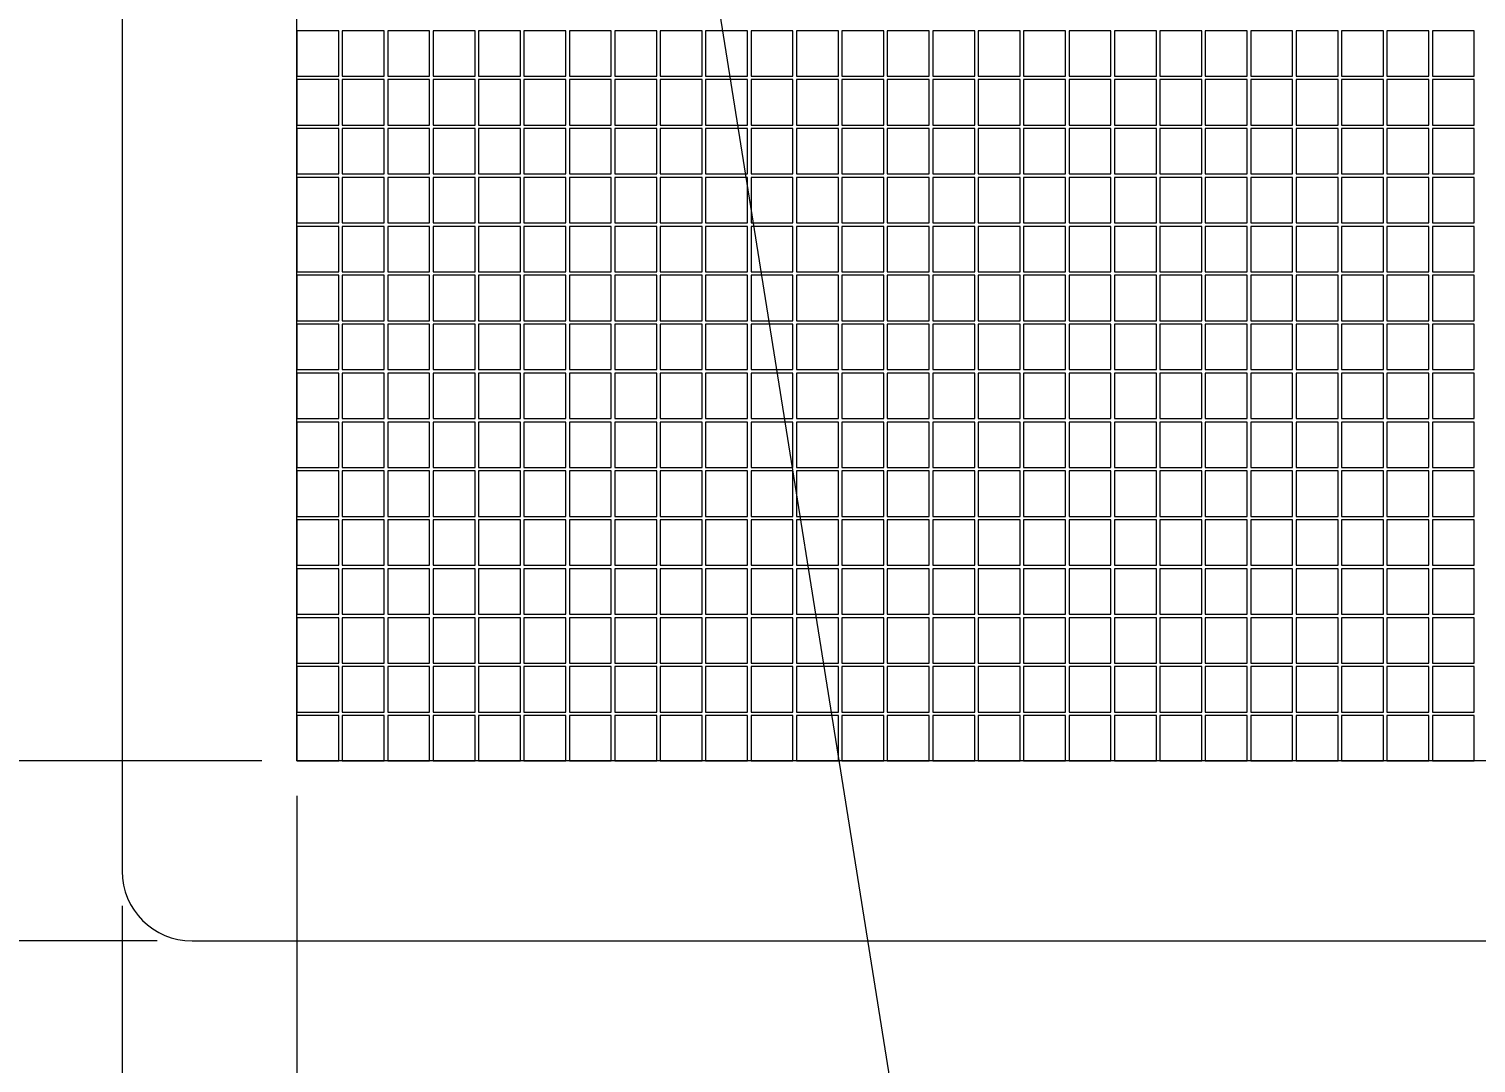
# Model space of a CAD drawing. Extents: x 365 to 1637, y -92 to 444.
# Drawn here: x 1088.98 to 1109.69, y 15.1 to 29.9 of the extents above; entities that cross this region are included whole.
import ezdxf

# ---------------------------------------------------------------- set-up
doc = ezdxf.new("R2010")
doc.units = 0
doc.layers.get('DEFPOINTS').update_dxf_attribs({"color": 252, "linetype": 'CONTINUOUS'})
for name, color, linetype, lineweight in [('-Dim_mm', 5, 'CONTINUOUS', 13), ('-Text', 7, 'CONTINUOUS', 9), ('AA Detail', 6, 'CONTINUOUS', 20), ('ACTIVE_AREA', 6, 'CONTINUOUS', 0), ('VIEW_AREA', 44, 'CONTINUOUS', 20)]:
    doc.layers.add(name, color=color, linetype=linetype, lineweight=lineweight)
doc.styles.add('STYLE1', font='arial.ttf')
doc.dimstyles.new('LO_mm', dxfattribs={"dimtxt": 2.6666, "dimasz": 3, "dimexe": 0.5, "dimexo": 0.5, "dimgap": 0.5, "dimtad": 1, "dimzin": 4, "dimdsep": 46, "dimtxsty": 'STYLE1', "dimcen": -2.5, "dimclrd": 256, "dimclre": 256, "dimclrt": 256, "dimadec": 0, "dimazin": 0, "dimtp": 0.5, "dimtm": 0.5, "dimtfac": 1, "dimtmove": 0, "dimatfit": 1, "dimfxl": 0, "dimtolj": 1, "dimtzin": 0, "dimlwd": -1, "dimlwe": -1, "dimarcsym": 0})

# ---------------------------------------------------------------- blocks, each defined once
blk = doc.blocks.new('va')
at = {"layer": 'VIEW_AREA'}
for p, q in [((452.829, 175.903), (452.829, 150.403)), ((453.829, 149.403), (534.779, 149.403))]:
    blk.add_line(p, q, dxfattribs=at)
blk.add_arc((453.829, 150.403), 1, 180, 270, dxfattribs=at)
blk = doc.blocks.new('*D211')
at = {"layer": '-Dim_mm', "transparency": 16777216}
for p, q in [((1090.312, 17.347), (1090.312, -8.403)), ((1075.287, 11.597), (1075.287, -8.403)), ((1072.287, -7.903), (1060.594, -7.903)), ((1090.312, -7.903), (1075.287, -7.903)), ((1093.312, -7.903), (1096.312, -7.903))]:
    blk.add_line(p, q, dxfattribs=at)
for points in [[(1072.287, -7.403), (1072.287, -8.403), (1075.287, -7.903)], [(1093.312, -7.403), (1093.312, -8.403), (1090.312, -7.903)]]:
    blk.add_solid(points, dxfattribs=at)
at = {"layer": 'DEFPOINTS', "color": 0, "transparency": 16777216}
for p in [(1090.312, 17.847), (1075.287, 12.097), (1075.287, -7.903)]:
    blk.add_point(p, dxfattribs=at)
at = {"layer": '-Dim_mm', "transparency": 16777216, "insert": (1064.427, -6.041), "char_height": 2.6666, "attachment_point": 5, "style": 'STYLE1'}
blk.add_mtext('\\A1;15.0', dxfattribs=at)
blk = doc.blocks.new('*D212')
at = {"layer": '-Dim_mm', "transparency": 16777216}
for p, q in [((1092.812, 18.922), (1092.812, -15.069)), ((1075.287, 11.597), (1075.287, -15.069)), ((1072.287, -14.569), (1060.579, -14.569)), ((1092.812, -14.569), (1075.287, -14.569)), ((1095.812, -14.569), (1098.812, -14.569))]:
    blk.add_line(p, q, dxfattribs=at)
for points in [[(1072.287, -14.069), (1072.287, -15.069), (1075.287, -14.569)], [(1095.812, -14.069), (1095.812, -15.069), (1092.812, -14.569)]]:
    blk.add_solid(points, dxfattribs=at)
at = {"layer": 'DEFPOINTS', "color": 0, "transparency": 16777216}
for p in [(1092.812, 19.422), (1075.287, 12.097), (1075.287, -14.569)]:
    blk.add_point(p, dxfattribs=at)
at = {"layer": '-Dim_mm', "transparency": 16777216, "insert": (1064.427, -12.708), "char_height": 2.6666, "attachment_point": 5, "style": 'STYLE1'}
blk.add_mtext('\\A1;17.5', dxfattribs=at)
blk = doc.blocks.new('*D218')
at = {"layer": '-Dim_mm', "transparency": 16777216}
for p, q in [((1092.312, 41.772), (1068.121, 41.772)), ((1068.621, 38.772), (1068.621, 22.422)), ((1092.312, 19.422), (1068.121, 19.422))]:
    blk.add_line(p, q, dxfattribs=at)
for points in [[(1068.121, 38.772), (1069.121, 38.772), (1068.621, 41.772)], [(1068.121, 22.422), (1069.121, 22.422), (1068.621, 19.422)]]:
    blk.add_solid(points, dxfattribs=at)
at = {"layer": 'DEFPOINTS', "color": 0, "transparency": 16777216}
for p in [(1092.812, 41.772), (1068.621, 19.422), (1092.812, 19.422)]:
    blk.add_point(p, dxfattribs=at)
at = {"layer": '-Dim_mm', "transparency": 16777216, "insert": (1066.758, 30.597), "char_height": 2.6666, "attachment_point": 5, "rotation": 90, "style": 'STYLE1'}
blk.add_mtext('\\A1;22.35 AA', dxfattribs=at)
blk = doc.blocks.new('*D219')
at = {"layer": '-Dim_mm', "transparency": 16777216}
for p, q in [((1090.812, 44.347), (1061.454, 44.347)), ((1061.954, 41.347), (1061.954, 19.847)), ((1090.812, 16.847), (1061.454, 16.847))]:
    blk.add_line(p, q, dxfattribs=at)
for points in [[(1061.454, 41.347), (1062.454, 41.347), (1061.954, 44.347)], [(1061.454, 19.847), (1062.454, 19.847), (1061.954, 16.847)]]:
    blk.add_solid(points, dxfattribs=at)
at = {"layer": 'DEFPOINTS', "color": 0, "transparency": 16777216}
for p in [(1091.312, 44.347), (1061.954, 16.847), (1091.312, 16.847)]:
    blk.add_point(p, dxfattribs=at)
at = {"layer": '-Dim_mm', "transparency": 16777216, "insert": (1060.093, 30.597), "char_height": 2.6666, "attachment_point": 5, "rotation": 90, "style": 'STYLE1'}
blk.add_mtext('\\A1;27.5 VA', dxfattribs=at)

msp = doc.modelspace()

# ---------------------------------------------------------------- linework, layer by layer
at = {"layer": 'AA Detail'}
msp.add_lwpolyline([(1092.812, 41.772), (1170.762, 41.772), (1170.762, 19.422), (1092.812, 19.422)], close=True, dxfattribs=at)
at = {"layer": 'ACTIVE_AREA'}
for points in [[(1093.412, 29.872), (1092.812, 29.872), (1092.812, 29.222), (1093.412, 29.222)], [(1094.062, 29.872), (1093.462, 29.872), (1093.462, 29.222), (1094.062, 29.222)], [(1094.712, 29.872), (1094.112, 29.872), (1094.112, 29.222), (1094.712, 29.222)], [(1095.362, 29.872), (1094.762, 29.872), (1094.762, 29.222), (1095.362, 29.222)], [(1096.012, 29.872), (1095.412, 29.872), (1095.412, 29.222), (1096.012, 29.222)], [(1096.662, 29.872), (1096.062, 29.872), (1096.062, 29.222), (1096.662, 29.222)], [(1097.312, 29.872), (1096.712, 29.872), (1096.712, 29.222), (1097.312, 29.222)], [(1097.962, 29.872), (1097.362, 29.872), (1097.362, 29.222), (1097.962, 29.222)], [(1098.612, 29.872), (1098.012, 29.872), (1098.012, 29.222), (1098.612, 29.222)], [(1099.262, 29.872), (1098.662, 29.872), (1098.662, 29.222), (1099.262, 29.222)], [(1099.912, 29.872), (1099.312, 29.872), (1099.312, 29.222), (1099.912, 29.222)], [(1100.562, 29.872), (1099.962, 29.872), (1099.962, 29.222), (1100.562, 29.222)], [(1101.212, 29.872), (1100.612, 29.872), (1100.612, 29.222), (1101.212, 29.222)], [(1101.862, 29.872), (1101.262, 29.872), (1101.262, 29.222), (1101.862, 29.222)], [(1102.512, 29.872), (1101.912, 29.872), (1101.912, 29.222), (1102.512, 29.222)], [(1103.162, 29.872), (1102.562, 29.872), (1102.562, 29.222), (1103.162, 29.222)], [(1103.812, 29.872), (1103.212, 29.872), (1103.212, 29.222), (1103.812, 29.222)], [(1104.462, 29.872), (1103.862, 29.872), (1103.862, 29.222), (1104.462, 29.222)], [(1105.112, 29.872), (1104.512, 29.872), (1104.512, 29.222), (1105.112, 29.222)], [(1105.762, 29.872), (1105.162, 29.872), (1105.162, 29.222), (1105.762, 29.222)], [(1106.412, 29.872), (1105.812, 29.872), (1105.812, 29.222), (1106.412, 29.222)], [(1107.062, 29.872), (1106.462, 29.872), (1106.462, 29.222), (1107.062, 29.222)], [(1107.712, 29.872), (1107.112, 29.872), (1107.112, 29.222), (1107.712, 29.222)], [(1108.362, 29.872), (1107.762, 29.872), (1107.762, 29.222), (1108.362, 29.222)], [(1109.012, 29.872), (1108.412, 29.872), (1108.412, 29.222), (1109.012, 29.222)], [(1109.662, 29.872), (1109.062, 29.872), (1109.062, 29.222), (1109.662, 29.222)], [(1093.412, 29.172), (1092.812, 29.172), (1092.812, 28.522), (1093.412, 28.522)], [(1094.062, 29.172), (1093.462, 29.172), (1093.462, 28.522), (1094.062, 28.522)], [(1094.712, 29.172), (1094.112, 29.172), (1094.112, 28.522), (1094.712, 28.522)], [(1095.362, 29.172), (1094.762, 29.172), (1094.762, 28.522), (1095.362, 28.522)], [(1096.012, 29.172), (1095.412, 29.172), (1095.412, 28.522), (1096.012, 28.522)], [(1096.662, 29.172), (1096.062, 29.172), (1096.062, 28.522), (1096.662, 28.522)], [(1097.312, 29.172), (1096.712, 29.172), (1096.712, 28.522), (1097.312, 28.522)], [(1097.962, 29.172), (1097.362, 29.172), (1097.362, 28.522), (1097.962, 28.522)], [(1098.612, 29.172), (1098.012, 29.172), (1098.012, 28.522), (1098.612, 28.522)], [(1099.262, 29.172), (1098.662, 29.172), (1098.662, 28.522), (1099.262, 28.522)], [(1099.912, 29.172), (1099.312, 29.172), (1099.312, 28.522), (1099.912, 28.522)], [(1100.562, 29.172), (1099.962, 29.172), (1099.962, 28.522), (1100.562, 28.522)], [(1101.212, 29.172), (1100.612, 29.172), (1100.612, 28.522), (1101.212, 28.522)], [(1101.862, 29.172), (1101.262, 29.172), (1101.262, 28.522), (1101.862, 28.522)], [(1102.512, 29.172), (1101.912, 29.172), (1101.912, 28.522), (1102.512, 28.522)], [(1103.162, 29.172), (1102.562, 29.172), (1102.562, 28.522), (1103.162, 28.522)], [(1103.812, 29.172), (1103.212, 29.172), (1103.212, 28.522), (1103.812, 28.522)], [(1104.462, 29.172), (1103.862, 29.172), (1103.862, 28.522), (1104.462, 28.522)], [(1105.112, 29.172), (1104.512, 29.172), (1104.512, 28.522), (1105.112, 28.522)], [(1105.762, 29.172), (1105.162, 29.172), (1105.162, 28.522), (1105.762, 28.522)], [(1106.412, 29.172), (1105.812, 29.172), (1105.812, 28.522), (1106.412, 28.522)], [(1107.062, 29.172), (1106.462, 29.172), (1106.462, 28.522), (1107.062, 28.522)], [(1107.712, 29.172), (1107.112, 29.172), (1107.112, 28.522), (1107.712, 28.522)], [(1108.362, 29.172), (1107.762, 29.172), (1107.762, 28.522), (1108.362, 28.522)], [(1109.012, 29.172), (1108.412, 29.172), (1108.412, 28.522), (1109.012, 28.522)], [(1109.662, 29.172), (1109.062, 29.172), (1109.062, 28.522), (1109.662, 28.522)], [(1093.412, 28.472), (1092.812, 28.472), (1092.812, 27.822), (1093.412, 27.822)], [(1094.062, 28.472), (1093.462, 28.472), (1093.462, 27.822), (1094.062, 27.822)], [(1094.712, 28.472), (1094.112, 28.472), (1094.112, 27.822), (1094.712, 27.822)], [(1095.362, 28.472), (1094.762, 28.472), (1094.762, 27.822), (1095.362, 27.822)], [(1096.012, 28.472), (1095.412, 28.472), (1095.412, 27.822), (1096.012, 27.822)], [(1096.662, 28.472), (1096.062, 28.472), (1096.062, 27.822), (1096.662, 27.822)], [(1097.312, 28.472), (1096.712, 28.472), (1096.712, 27.822), (1097.312, 27.822)], [(1097.962, 28.472), (1097.362, 28.472), (1097.362, 27.822), (1097.962, 27.822)], [(1098.612, 28.472), (1098.012, 28.472), (1098.012, 27.822), (1098.612, 27.822)], [(1099.262, 28.472), (1098.662, 28.472), (1098.662, 27.822), (1099.262, 27.822)], [(1099.912, 28.472), (1099.312, 28.472), (1099.312, 27.822), (1099.912, 27.822)], [(1100.562, 28.472), (1099.962, 28.472), (1099.962, 27.822), (1100.562, 27.822)], [(1101.212, 28.472), (1100.612, 28.472), (1100.612, 27.822), (1101.212, 27.822)], [(1101.862, 28.472), (1101.262, 28.472), (1101.262, 27.822), (1101.862, 27.822)], [(1102.512, 28.472), (1101.912, 28.472), (1101.912, 27.822), (1102.512, 27.822)], [(1103.162, 28.472), (1102.562, 28.472), (1102.562, 27.822), (1103.162, 27.822)], [(1103.812, 28.472), (1103.212, 28.472), (1103.212, 27.822), (1103.812, 27.822)], [(1104.462, 28.472), (1103.862, 28.472), (1103.862, 27.822), (1104.462, 27.822)], [(1105.112, 28.472), (1104.512, 28.472), (1104.512, 27.822), (1105.112, 27.822)], [(1105.762, 28.472), (1105.162, 28.472), (1105.162, 27.822), (1105.762, 27.822)], [(1106.412, 28.472), (1105.812, 28.472), (1105.812, 27.822), (1106.412, 27.822)], [(1107.062, 28.472), (1106.462, 28.472), (1106.462, 27.822), (1107.062, 27.822)], [(1107.712, 28.472), (1107.112, 28.472), (1107.112, 27.822), (1107.712, 27.822)], [(1108.362, 28.472), (1107.762, 28.472), (1107.762, 27.822), (1108.362, 27.822)], [(1109.012, 28.472), (1108.412, 28.472), (1108.412, 27.822), (1109.012, 27.822)], [(1109.662, 28.472), (1109.062, 28.472), (1109.062, 27.822), (1109.662, 27.822)], [(1093.412, 27.772), (1092.812, 27.772), (1092.812, 27.122), (1093.412, 27.122)], [(1094.062, 27.772), (1093.462, 27.772), (1093.462, 27.122), (1094.062, 27.122)], [(1094.712, 27.772), (1094.112, 27.772), (1094.112, 27.122), (1094.712, 27.122)], [(1095.362, 27.772), (1094.762, 27.772), (1094.762, 27.122), (1095.362, 27.122)], [(1096.012, 27.772), (1095.412, 27.772), (1095.412, 27.122), (1096.012, 27.122)], [(1096.662, 27.772), (1096.062, 27.772), (1096.062, 27.122), (1096.662, 27.122)], [(1097.312, 27.772), (1096.712, 27.772), (1096.712, 27.122), (1097.312, 27.122)], [(1097.962, 27.772), (1097.362, 27.772), (1097.362, 27.122), (1097.962, 27.122)], [(1098.612, 27.772), (1098.012, 27.772), (1098.012, 27.122), (1098.612, 27.122)], [(1099.262, 27.772), (1098.662, 27.772), (1098.662, 27.122), (1099.262, 27.122)], [(1099.912, 27.772), (1099.312, 27.772), (1099.312, 27.122), (1099.912, 27.122)], [(1100.562, 27.772), (1099.962, 27.772), (1099.962, 27.122), (1100.562, 27.122)], [(1101.212, 27.772), (1100.612, 27.772), (1100.612, 27.122), (1101.212, 27.122)], [(1101.862, 27.772), (1101.262, 27.772), (1101.262, 27.122), (1101.862, 27.122)], [(1102.512, 27.772), (1101.912, 27.772), (1101.912, 27.122), (1102.512, 27.122)], [(1103.162, 27.772), (1102.562, 27.772), (1102.562, 27.122), (1103.162, 27.122)], [(1103.812, 27.772), (1103.212, 27.772), (1103.212, 27.122), (1103.812, 27.122)], [(1104.462, 27.772), (1103.862, 27.772), (1103.862, 27.122), (1104.462, 27.122)], [(1105.112, 27.772), (1104.512, 27.772), (1104.512, 27.122), (1105.112, 27.122)], [(1105.762, 27.772), (1105.162, 27.772), (1105.162, 27.122), (1105.762, 27.122)], [(1106.412, 27.772), (1105.812, 27.772), (1105.812, 27.122), (1106.412, 27.122)], [(1107.062, 27.772), (1106.462, 27.772), (1106.462, 27.122), (1107.062, 27.122)], [(1107.712, 27.772), (1107.112, 27.772), (1107.112, 27.122), (1107.712, 27.122)], [(1108.362, 27.772), (1107.762, 27.772), (1107.762, 27.122), (1108.362, 27.122)], [(1109.012, 27.772), (1108.412, 27.772), (1108.412, 27.122), (1109.012, 27.122)], [(1109.662, 27.772), (1109.062, 27.772), (1109.062, 27.122), (1109.662, 27.122)], [(1093.412, 27.072), (1092.812, 27.072), (1092.812, 26.422), (1093.412, 26.422)], [(1094.062, 27.072), (1093.462, 27.072), (1093.462, 26.422), (1094.062, 26.422)], [(1094.712, 27.072), (1094.112, 27.072), (1094.112, 26.422), (1094.712, 26.422)], [(1095.362, 27.072), (1094.762, 27.072), (1094.762, 26.422), (1095.362, 26.422)], [(1096.012, 27.072), (1095.412, 27.072), (1095.412, 26.422), (1096.012, 26.422)], [(1096.662, 27.072), (1096.062, 27.072), (1096.062, 26.422), (1096.662, 26.422)], [(1097.312, 27.072), (1096.712, 27.072), (1096.712, 26.422), (1097.312, 26.422)], [(1097.962, 27.072), (1097.362, 27.072), (1097.362, 26.422), (1097.962, 26.422)], [(1098.612, 27.072), (1098.012, 27.072), (1098.012, 26.422), (1098.612, 26.422)], [(1099.262, 27.072), (1098.662, 27.072), (1098.662, 26.422), (1099.262, 26.422)], [(1099.912, 27.072), (1099.312, 27.072), (1099.312, 26.422), (1099.912, 26.422)], [(1100.562, 27.072), (1099.962, 27.072), (1099.962, 26.422), (1100.562, 26.422)], [(1101.212, 27.072), (1100.612, 27.072), (1100.612, 26.422), (1101.212, 26.422)], [(1101.862, 27.072), (1101.262, 27.072), (1101.262, 26.422), (1101.862, 26.422)], [(1102.512, 27.072), (1101.912, 27.072), (1101.912, 26.422), (1102.512, 26.422)], [(1103.162, 27.072), (1102.562, 27.072), (1102.562, 26.422), (1103.162, 26.422)], [(1103.812, 27.072), (1103.212, 27.072), (1103.212, 26.422), (1103.812, 26.422)], [(1104.462, 27.072), (1103.862, 27.072), (1103.862, 26.422), (1104.462, 26.422)], [(1105.112, 27.072), (1104.512, 27.072), (1104.512, 26.422), (1105.112, 26.422)], [(1105.762, 27.072), (1105.162, 27.072), (1105.162, 26.422), (1105.762, 26.422)], [(1106.412, 27.072), (1105.812, 27.072), (1105.812, 26.422), (1106.412, 26.422)], [(1107.062, 27.072), (1106.462, 27.072), (1106.462, 26.422), (1107.062, 26.422)], [(1107.712, 27.072), (1107.112, 27.072), (1107.112, 26.422), (1107.712, 26.422)], [(1108.362, 27.072), (1107.762, 27.072), (1107.762, 26.422), (1108.362, 26.422)], [(1109.012, 27.072), (1108.412, 27.072), (1108.412, 26.422), (1109.012, 26.422)], [(1109.662, 27.072), (1109.062, 27.072), (1109.062, 26.422), (1109.662, 26.422)], [(1093.412, 26.372), (1092.812, 26.372), (1092.812, 25.722), (1093.412, 25.722)], [(1094.062, 26.372), (1093.462, 26.372), (1093.462, 25.722), (1094.062, 25.722)], [(1094.712, 26.372), (1094.112, 26.372), (1094.112, 25.722), (1094.712, 25.722)], [(1095.362, 26.372), (1094.762, 26.372), (1094.762, 25.722), (1095.362, 25.722)], [(1096.012, 26.372), (1095.412, 26.372), (1095.412, 25.722), (1096.012, 25.722)], [(1096.662, 26.372), (1096.062, 26.372), (1096.062, 25.722), (1096.662, 25.722)], [(1097.312, 26.372), (1096.712, 26.372), (1096.712, 25.722), (1097.312, 25.722)], [(1097.962, 26.372), (1097.362, 26.372), (1097.362, 25.722), (1097.962, 25.722)], [(1098.612, 26.372), (1098.012, 26.372), (1098.012, 25.722), (1098.612, 25.722)], [(1099.262, 26.372), (1098.662, 26.372), (1098.662, 25.722), (1099.262, 25.722)], [(1099.912, 26.372), (1099.312, 26.372), (1099.312, 25.722), (1099.912, 25.722)], [(1100.562, 26.372), (1099.962, 26.372), (1099.962, 25.722), (1100.562, 25.722)], [(1101.212, 26.372), (1100.612, 26.372), (1100.612, 25.722), (1101.212, 25.722)], [(1101.862, 26.372), (1101.262, 26.372), (1101.262, 25.722), (1101.862, 25.722)], [(1102.512, 26.372), (1101.912, 26.372), (1101.912, 25.722), (1102.512, 25.722)], [(1103.162, 26.372), (1102.562, 26.372), (1102.562, 25.722), (1103.162, 25.722)], [(1103.812, 26.372), (1103.212, 26.372), (1103.212, 25.722), (1103.812, 25.722)], [(1104.462, 26.372), (1103.862, 26.372), (1103.862, 25.722), (1104.462, 25.722)], [(1105.112, 26.372), (1104.512, 26.372), (1104.512, 25.722), (1105.112, 25.722)], [(1105.762, 26.372), (1105.162, 26.372), (1105.162, 25.722), (1105.762, 25.722)], [(1106.412, 26.372), (1105.812, 26.372), (1105.812, 25.722), (1106.412, 25.722)], [(1107.062, 26.372), (1106.462, 26.372), (1106.462, 25.722), (1107.062, 25.722)], [(1107.712, 26.372), (1107.112, 26.372), (1107.112, 25.722), (1107.712, 25.722)], [(1108.362, 26.372), (1107.762, 26.372), (1107.762, 25.722), (1108.362, 25.722)], [(1109.012, 26.372), (1108.412, 26.372), (1108.412, 25.722), (1109.012, 25.722)], [(1109.662, 26.372), (1109.062, 26.372), (1109.062, 25.722), (1109.662, 25.722)], [(1093.412, 25.672), (1092.812, 25.672), (1092.812, 25.022), (1093.412, 25.022)], [(1094.062, 25.672), (1093.462, 25.672), (1093.462, 25.022), (1094.062, 25.022)], [(1094.712, 25.672), (1094.112, 25.672), (1094.112, 25.022), (1094.712, 25.022)], [(1095.362, 25.672), (1094.762, 25.672), (1094.762, 25.022), (1095.362, 25.022)], [(1096.012, 25.672), (1095.412, 25.672), (1095.412, 25.022), (1096.012, 25.022)], [(1096.662, 25.672), (1096.062, 25.672), (1096.062, 25.022), (1096.662, 25.022)], [(1097.312, 25.672), (1096.712, 25.672), (1096.712, 25.022), (1097.312, 25.022)], [(1097.962, 25.672), (1097.362, 25.672), (1097.362, 25.022), (1097.962, 25.022)], [(1098.612, 25.672), (1098.012, 25.672), (1098.012, 25.022), (1098.612, 25.022)], [(1099.262, 25.672), (1098.662, 25.672), (1098.662, 25.022), (1099.262, 25.022)], [(1099.912, 25.672), (1099.312, 25.672), (1099.312, 25.022), (1099.912, 25.022)], [(1100.562, 25.672), (1099.962, 25.672), (1099.962, 25.022), (1100.562, 25.022)], [(1101.212, 25.672), (1100.612, 25.672), (1100.612, 25.022), (1101.212, 25.022)], [(1101.862, 25.672), (1101.262, 25.672), (1101.262, 25.022), (1101.862, 25.022)], [(1102.512, 25.672), (1101.912, 25.672), (1101.912, 25.022), (1102.512, 25.022)], [(1103.162, 25.672), (1102.562, 25.672), (1102.562, 25.022), (1103.162, 25.022)], [(1103.812, 25.672), (1103.212, 25.672), (1103.212, 25.022), (1103.812, 25.022)], [(1104.462, 25.672), (1103.862, 25.672), (1103.862, 25.022), (1104.462, 25.022)], [(1105.112, 25.672), (1104.512, 25.672), (1104.512, 25.022), (1105.112, 25.022)], [(1105.762, 25.672), (1105.162, 25.672), (1105.162, 25.022), (1105.762, 25.022)], [(1106.412, 25.672), (1105.812, 25.672), (1105.812, 25.022), (1106.412, 25.022)], [(1107.062, 25.672), (1106.462, 25.672), (1106.462, 25.022), (1107.062, 25.022)], [(1107.712, 25.672), (1107.112, 25.672), (1107.112, 25.022), (1107.712, 25.022)], [(1108.362, 25.672), (1107.762, 25.672), (1107.762, 25.022), (1108.362, 25.022)], [(1109.012, 25.672), (1108.412, 25.672), (1108.412, 25.022), (1109.012, 25.022)], [(1109.662, 25.672), (1109.062, 25.672), (1109.062, 25.022), (1109.662, 25.022)], [(1093.412, 24.972), (1092.812, 24.972), (1092.812, 24.322), (1093.412, 24.322)], [(1094.062, 24.972), (1093.462, 24.972), (1093.462, 24.322), (1094.062, 24.322)], [(1094.712, 24.972), (1094.112, 24.972), (1094.112, 24.322), (1094.712, 24.322)], [(1095.362, 24.972), (1094.762, 24.972), (1094.762, 24.322), (1095.362, 24.322)], [(1096.012, 24.972), (1095.412, 24.972), (1095.412, 24.322), (1096.012, 24.322)], [(1096.662, 24.972), (1096.062, 24.972), (1096.062, 24.322), (1096.662, 24.322)], [(1097.312, 24.972), (1096.712, 24.972), (1096.712, 24.322), (1097.312, 24.322)], [(1097.962, 24.972), (1097.362, 24.972), (1097.362, 24.322), (1097.962, 24.322)], [(1098.612, 24.972), (1098.012, 24.972), (1098.012, 24.322), (1098.612, 24.322)], [(1099.262, 24.972), (1098.662, 24.972), (1098.662, 24.322), (1099.262, 24.322)], [(1099.912, 24.972), (1099.312, 24.972), (1099.312, 24.322), (1099.912, 24.322)], [(1100.562, 24.972), (1099.962, 24.972), (1099.962, 24.322), (1100.562, 24.322)], [(1101.212, 24.972), (1100.612, 24.972), (1100.612, 24.322), (1101.212, 24.322)], [(1101.862, 24.972), (1101.262, 24.972), (1101.262, 24.322), (1101.862, 24.322)], [(1102.512, 24.972), (1101.912, 24.972), (1101.912, 24.322), (1102.512, 24.322)], [(1103.162, 24.972), (1102.562, 24.972), (1102.562, 24.322), (1103.162, 24.322)], [(1103.812, 24.972), (1103.212, 24.972), (1103.212, 24.322), (1103.812, 24.322)], [(1104.462, 24.972), (1103.862, 24.972), (1103.862, 24.322), (1104.462, 24.322)], [(1105.112, 24.972), (1104.512, 24.972), (1104.512, 24.322), (1105.112, 24.322)], [(1105.762, 24.972), (1105.162, 24.972), (1105.162, 24.322), (1105.762, 24.322)], [(1106.412, 24.972), (1105.812, 24.972), (1105.812, 24.322), (1106.412, 24.322)], [(1107.062, 24.972), (1106.462, 24.972), (1106.462, 24.322), (1107.062, 24.322)], [(1107.712, 24.972), (1107.112, 24.972), (1107.112, 24.322), (1107.712, 24.322)], [(1108.362, 24.972), (1107.762, 24.972), (1107.762, 24.322), (1108.362, 24.322)], [(1109.012, 24.972), (1108.412, 24.972), (1108.412, 24.322), (1109.012, 24.322)], [(1109.662, 24.972), (1109.062, 24.972), (1109.062, 24.322), (1109.662, 24.322)], [(1093.412, 24.272), (1092.812, 24.272), (1092.812, 23.622), (1093.412, 23.622)], [(1094.062, 24.272), (1093.462, 24.272), (1093.462, 23.622), (1094.062, 23.622)], [(1094.712, 24.272), (1094.112, 24.272), (1094.112, 23.622), (1094.712, 23.622)], [(1095.362, 24.272), (1094.762, 24.272), (1094.762, 23.622), (1095.362, 23.622)], [(1096.012, 24.272), (1095.412, 24.272), (1095.412, 23.622), (1096.012, 23.622)], [(1096.662, 24.272), (1096.062, 24.272), (1096.062, 23.622), (1096.662, 23.622)], [(1097.312, 24.272), (1096.712, 24.272), (1096.712, 23.622), (1097.312, 23.622)], [(1097.962, 24.272), (1097.362, 24.272), (1097.362, 23.622), (1097.962, 23.622)], [(1098.612, 24.272), (1098.012, 24.272), (1098.012, 23.622), (1098.612, 23.622)], [(1099.262, 24.272), (1098.662, 24.272), (1098.662, 23.622), (1099.262, 23.622)], [(1099.912, 24.272), (1099.312, 24.272), (1099.312, 23.622), (1099.912, 23.622)], [(1100.562, 24.272), (1099.962, 24.272), (1099.962, 23.622), (1100.562, 23.622)], [(1101.212, 24.272), (1100.612, 24.272), (1100.612, 23.622), (1101.212, 23.622)], [(1101.862, 24.272), (1101.262, 24.272), (1101.262, 23.622), (1101.862, 23.622)], [(1102.512, 24.272), (1101.912, 24.272), (1101.912, 23.622), (1102.512, 23.622)], [(1103.162, 24.272), (1102.562, 24.272), (1102.562, 23.622), (1103.162, 23.622)], [(1103.812, 24.272), (1103.212, 24.272), (1103.212, 23.622), (1103.812, 23.622)], [(1104.462, 24.272), (1103.862, 24.272), (1103.862, 23.622), (1104.462, 23.622)], [(1105.112, 24.272), (1104.512, 24.272), (1104.512, 23.622), (1105.112, 23.622)], [(1105.762, 24.272), (1105.162, 24.272), (1105.162, 23.622), (1105.762, 23.622)], [(1106.412, 24.272), (1105.812, 24.272), (1105.812, 23.622), (1106.412, 23.622)], [(1107.062, 24.272), (1106.462, 24.272), (1106.462, 23.622), (1107.062, 23.622)], [(1107.712, 24.272), (1107.112, 24.272), (1107.112, 23.622), (1107.712, 23.622)], [(1108.362, 24.272), (1107.762, 24.272), (1107.762, 23.622), (1108.362, 23.622)], [(1109.012, 24.272), (1108.412, 24.272), (1108.412, 23.622), (1109.012, 23.622)], [(1109.662, 24.272), (1109.062, 24.272), (1109.062, 23.622), (1109.662, 23.622)], [(1093.412, 23.572), (1092.812, 23.572), (1092.812, 22.922), (1093.412, 22.922)], [(1094.062, 23.572), (1093.462, 23.572), (1093.462, 22.922), (1094.062, 22.922)], [(1094.712, 23.572), (1094.112, 23.572), (1094.112, 22.922), (1094.712, 22.922)], [(1095.362, 23.572), (1094.762, 23.572), (1094.762, 22.922), (1095.362, 22.922)], [(1096.012, 23.572), (1095.412, 23.572), (1095.412, 22.922), (1096.012, 22.922)], [(1096.662, 23.572), (1096.062, 23.572), (1096.062, 22.922), (1096.662, 22.922)], [(1097.312, 23.572), (1096.712, 23.572), (1096.712, 22.922), (1097.312, 22.922)], [(1097.962, 23.572), (1097.362, 23.572), (1097.362, 22.922), (1097.962, 22.922)], [(1098.612, 23.572), (1098.012, 23.572), (1098.012, 22.922), (1098.612, 22.922)], [(1099.262, 23.572), (1098.662, 23.572), (1098.662, 22.922), (1099.262, 22.922)], [(1099.912, 23.572), (1099.312, 23.572), (1099.312, 22.922), (1099.912, 22.922)], [(1100.562, 23.572), (1099.962, 23.572), (1099.962, 22.922), (1100.562, 22.922)], [(1101.212, 23.572), (1100.612, 23.572), (1100.612, 22.922), (1101.212, 22.922)], [(1101.862, 23.572), (1101.262, 23.572), (1101.262, 22.922), (1101.862, 22.922)], [(1102.512, 23.572), (1101.912, 23.572), (1101.912, 22.922), (1102.512, 22.922)], [(1103.162, 23.572), (1102.562, 23.572), (1102.562, 22.922), (1103.162, 22.922)], [(1103.812, 23.572), (1103.212, 23.572), (1103.212, 22.922), (1103.812, 22.922)], [(1104.462, 23.572), (1103.862, 23.572), (1103.862, 22.922), (1104.462, 22.922)], [(1105.112, 23.572), (1104.512, 23.572), (1104.512, 22.922), (1105.112, 22.922)], [(1105.762, 23.572), (1105.162, 23.572), (1105.162, 22.922), (1105.762, 22.922)], [(1106.412, 23.572), (1105.812, 23.572), (1105.812, 22.922), (1106.412, 22.922)], [(1107.062, 23.572), (1106.462, 23.572), (1106.462, 22.922), (1107.062, 22.922)], [(1107.712, 23.572), (1107.112, 23.572), (1107.112, 22.922), (1107.712, 22.922)], [(1108.362, 23.572), (1107.762, 23.572), (1107.762, 22.922), (1108.362, 22.922)], [(1109.012, 23.572), (1108.412, 23.572), (1108.412, 22.922), (1109.012, 22.922)], [(1109.662, 23.572), (1109.062, 23.572), (1109.062, 22.922), (1109.662, 22.922)], [(1093.412, 22.872), (1092.812, 22.872), (1092.812, 22.222), (1093.412, 22.222)], [(1094.062, 22.872), (1093.462, 22.872), (1093.462, 22.222), (1094.062, 22.222)], [(1094.712, 22.872), (1094.112, 22.872), (1094.112, 22.222), (1094.712, 22.222)], [(1095.362, 22.872), (1094.762, 22.872), (1094.762, 22.222), (1095.362, 22.222)], [(1096.012, 22.872), (1095.412, 22.872), (1095.412, 22.222), (1096.012, 22.222)], [(1096.662, 22.872), (1096.062, 22.872), (1096.062, 22.222), (1096.662, 22.222)], [(1097.312, 22.872), (1096.712, 22.872), (1096.712, 22.222), (1097.312, 22.222)], [(1097.962, 22.872), (1097.362, 22.872), (1097.362, 22.222), (1097.962, 22.222)], [(1098.612, 22.872), (1098.012, 22.872), (1098.012, 22.222), (1098.612, 22.222)], [(1099.262, 22.872), (1098.662, 22.872), (1098.662, 22.222), (1099.262, 22.222)], [(1099.912, 22.872), (1099.312, 22.872), (1099.312, 22.222), (1099.912, 22.222)], [(1100.562, 22.872), (1099.962, 22.872), (1099.962, 22.222), (1100.562, 22.222)], [(1101.212, 22.872), (1100.612, 22.872), (1100.612, 22.222), (1101.212, 22.222)], [(1101.862, 22.872), (1101.262, 22.872), (1101.262, 22.222), (1101.862, 22.222)], [(1102.512, 22.872), (1101.912, 22.872), (1101.912, 22.222), (1102.512, 22.222)], [(1103.162, 22.872), (1102.562, 22.872), (1102.562, 22.222), (1103.162, 22.222)], [(1103.812, 22.872), (1103.212, 22.872), (1103.212, 22.222), (1103.812, 22.222)], [(1104.462, 22.872), (1103.862, 22.872), (1103.862, 22.222), (1104.462, 22.222)], [(1105.112, 22.872), (1104.512, 22.872), (1104.512, 22.222), (1105.112, 22.222)], [(1105.762, 22.872), (1105.162, 22.872), (1105.162, 22.222), (1105.762, 22.222)], [(1106.412, 22.872), (1105.812, 22.872), (1105.812, 22.222), (1106.412, 22.222)], [(1107.062, 22.872), (1106.462, 22.872), (1106.462, 22.222), (1107.062, 22.222)], [(1107.712, 22.872), (1107.112, 22.872), (1107.112, 22.222), (1107.712, 22.222)], [(1108.362, 22.872), (1107.762, 22.872), (1107.762, 22.222), (1108.362, 22.222)], [(1109.012, 22.872), (1108.412, 22.872), (1108.412, 22.222), (1109.012, 22.222)], [(1109.662, 22.872), (1109.062, 22.872), (1109.062, 22.222), (1109.662, 22.222)], [(1093.412, 22.172), (1092.812, 22.172), (1092.812, 21.522), (1093.412, 21.522)], [(1094.062, 22.172), (1093.462, 22.172), (1093.462, 21.522), (1094.062, 21.522)], [(1094.712, 22.172), (1094.112, 22.172), (1094.112, 21.522), (1094.712, 21.522)], [(1095.362, 22.172), (1094.762, 22.172), (1094.762, 21.522), (1095.362, 21.522)], [(1096.012, 22.172), (1095.412, 22.172), (1095.412, 21.522), (1096.012, 21.522)], [(1096.662, 22.172), (1096.062, 22.172), (1096.062, 21.522), (1096.662, 21.522)], [(1097.312, 22.172), (1096.712, 22.172), (1096.712, 21.522), (1097.312, 21.522)], [(1097.962, 22.172), (1097.362, 22.172), (1097.362, 21.522), (1097.962, 21.522)], [(1098.612, 22.172), (1098.012, 22.172), (1098.012, 21.522), (1098.612, 21.522)], [(1099.262, 22.172), (1098.662, 22.172), (1098.662, 21.522), (1099.262, 21.522)], [(1099.912, 22.172), (1099.312, 22.172), (1099.312, 21.522), (1099.912, 21.522)], [(1100.562, 22.172), (1099.962, 22.172), (1099.962, 21.522), (1100.562, 21.522)], [(1101.212, 22.172), (1100.612, 22.172), (1100.612, 21.522), (1101.212, 21.522)], [(1101.862, 22.172), (1101.262, 22.172), (1101.262, 21.522), (1101.862, 21.522)], [(1102.512, 22.172), (1101.912, 22.172), (1101.912, 21.522), (1102.512, 21.522)], [(1103.162, 22.172), (1102.562, 22.172), (1102.562, 21.522), (1103.162, 21.522)], [(1103.812, 22.172), (1103.212, 22.172), (1103.212, 21.522), (1103.812, 21.522)], [(1104.462, 22.172), (1103.862, 22.172), (1103.862, 21.522), (1104.462, 21.522)], [(1105.112, 22.172), (1104.512, 22.172), (1104.512, 21.522), (1105.112, 21.522)], [(1105.762, 22.172), (1105.162, 22.172), (1105.162, 21.522), (1105.762, 21.522)], [(1106.412, 22.172), (1105.812, 22.172), (1105.812, 21.522), (1106.412, 21.522)], [(1107.062, 22.172), (1106.462, 22.172), (1106.462, 21.522), (1107.062, 21.522)], [(1107.712, 22.172), (1107.112, 22.172), (1107.112, 21.522), (1107.712, 21.522)], [(1108.362, 22.172), (1107.762, 22.172), (1107.762, 21.522), (1108.362, 21.522)], [(1109.012, 22.172), (1108.412, 22.172), (1108.412, 21.522), (1109.012, 21.522)], [(1109.662, 22.172), (1109.062, 22.172), (1109.062, 21.522), (1109.662, 21.522)], [(1093.412, 21.472), (1092.812, 21.472), (1092.812, 20.822), (1093.412, 20.822)], [(1094.062, 21.472), (1093.462, 21.472), (1093.462, 20.822), (1094.062, 20.822)], [(1094.712, 21.472), (1094.112, 21.472), (1094.112, 20.822), (1094.712, 20.822)], [(1095.362, 21.472), (1094.762, 21.472), (1094.762, 20.822), (1095.362, 20.822)], [(1096.012, 21.472), (1095.412, 21.472), (1095.412, 20.822), (1096.012, 20.822)], [(1096.662, 21.472), (1096.062, 21.472), (1096.062, 20.822), (1096.662, 20.822)], [(1097.312, 21.472), (1096.712, 21.472), (1096.712, 20.822), (1097.312, 20.822)], [(1097.962, 21.472), (1097.362, 21.472), (1097.362, 20.822), (1097.962, 20.822)], [(1098.612, 21.472), (1098.012, 21.472), (1098.012, 20.822), (1098.612, 20.822)], [(1099.262, 21.472), (1098.662, 21.472), (1098.662, 20.822), (1099.262, 20.822)], [(1099.912, 21.472), (1099.312, 21.472), (1099.312, 20.822), (1099.912, 20.822)], [(1100.562, 21.472), (1099.962, 21.472), (1099.962, 20.822), (1100.562, 20.822)], [(1101.212, 21.472), (1100.612, 21.472), (1100.612, 20.822), (1101.212, 20.822)], [(1101.862, 21.472), (1101.262, 21.472), (1101.262, 20.822), (1101.862, 20.822)], [(1102.512, 21.472), (1101.912, 21.472), (1101.912, 20.822), (1102.512, 20.822)], [(1103.162, 21.472), (1102.562, 21.472), (1102.562, 20.822), (1103.162, 20.822)], [(1103.812, 21.472), (1103.212, 21.472), (1103.212, 20.822), (1103.812, 20.822)], [(1104.462, 21.472), (1103.862, 21.472), (1103.862, 20.822), (1104.462, 20.822)], [(1105.112, 21.472), (1104.512, 21.472), (1104.512, 20.822), (1105.112, 20.822)], [(1105.762, 21.472), (1105.162, 21.472), (1105.162, 20.822), (1105.762, 20.822)], [(1106.412, 21.472), (1105.812, 21.472), (1105.812, 20.822), (1106.412, 20.822)], [(1107.062, 21.472), (1106.462, 21.472), (1106.462, 20.822), (1107.062, 20.822)], [(1107.712, 21.472), (1107.112, 21.472), (1107.112, 20.822), (1107.712, 20.822)], [(1108.362, 21.472), (1107.762, 21.472), (1107.762, 20.822), (1108.362, 20.822)], [(1109.012, 21.472), (1108.412, 21.472), (1108.412, 20.822), (1109.012, 20.822)], [(1109.662, 21.472), (1109.062, 21.472), (1109.062, 20.822), (1109.662, 20.822)], [(1093.412, 20.772), (1092.812, 20.772), (1092.812, 20.122), (1093.412, 20.122)], [(1094.062, 20.772), (1093.462, 20.772), (1093.462, 20.122), (1094.062, 20.122)], [(1094.712, 20.772), (1094.112, 20.772), (1094.112, 20.122), (1094.712, 20.122)], [(1095.362, 20.772), (1094.762, 20.772), (1094.762, 20.122), (1095.362, 20.122)], [(1096.012, 20.772), (1095.412, 20.772), (1095.412, 20.122), (1096.012, 20.122)], [(1096.662, 20.772), (1096.062, 20.772), (1096.062, 20.122), (1096.662, 20.122)], [(1097.312, 20.772), (1096.712, 20.772), (1096.712, 20.122), (1097.312, 20.122)], [(1097.962, 20.772), (1097.362, 20.772), (1097.362, 20.122), (1097.962, 20.122)], [(1098.612, 20.772), (1098.012, 20.772), (1098.012, 20.122), (1098.612, 20.122)], [(1099.262, 20.772), (1098.662, 20.772), (1098.662, 20.122), (1099.262, 20.122)], [(1099.912, 20.772), (1099.312, 20.772), (1099.312, 20.122), (1099.912, 20.122)], [(1100.562, 20.772), (1099.962, 20.772), (1099.962, 20.122), (1100.562, 20.122)], [(1101.212, 20.772), (1100.612, 20.772), (1100.612, 20.122), (1101.212, 20.122)], [(1101.862, 20.772), (1101.262, 20.772), (1101.262, 20.122), (1101.862, 20.122)], [(1102.512, 20.772), (1101.912, 20.772), (1101.912, 20.122), (1102.512, 20.122)], [(1103.162, 20.772), (1102.562, 20.772), (1102.562, 20.122), (1103.162, 20.122)], [(1103.812, 20.772), (1103.212, 20.772), (1103.212, 20.122), (1103.812, 20.122)], [(1104.462, 20.772), (1103.862, 20.772), (1103.862, 20.122), (1104.462, 20.122)], [(1105.112, 20.772), (1104.512, 20.772), (1104.512, 20.122), (1105.112, 20.122)], [(1105.762, 20.772), (1105.162, 20.772), (1105.162, 20.122), (1105.762, 20.122)], [(1106.412, 20.772), (1105.812, 20.772), (1105.812, 20.122), (1106.412, 20.122)], [(1107.062, 20.772), (1106.462, 20.772), (1106.462, 20.122), (1107.062, 20.122)], [(1107.712, 20.772), (1107.112, 20.772), (1107.112, 20.122), (1107.712, 20.122)], [(1108.362, 20.772), (1107.762, 20.772), (1107.762, 20.122), (1108.362, 20.122)], [(1109.012, 20.772), (1108.412, 20.772), (1108.412, 20.122), (1109.012, 20.122)], [(1109.662, 20.772), (1109.062, 20.772), (1109.062, 20.122), (1109.662, 20.122)], [(1093.412, 20.072), (1092.812, 20.072), (1092.812, 19.422), (1093.412, 19.422)], [(1094.062, 20.072), (1093.462, 20.072), (1093.462, 19.422), (1094.062, 19.422)], [(1094.712, 20.072), (1094.112, 20.072), (1094.112, 19.422), (1094.712, 19.422)], [(1095.362, 20.072), (1094.762, 20.072), (1094.762, 19.422), (1095.362, 19.422)], [(1096.012, 20.072), (1095.412, 20.072), (1095.412, 19.422), (1096.012, 19.422)], [(1096.662, 20.072), (1096.062, 20.072), (1096.062, 19.422), (1096.662, 19.422)], [(1097.312, 20.072), (1096.712, 20.072), (1096.712, 19.422), (1097.312, 19.422)], [(1097.962, 20.072), (1097.362, 20.072), (1097.362, 19.422), (1097.962, 19.422)], [(1098.612, 20.072), (1098.012, 20.072), (1098.012, 19.422), (1098.612, 19.422)], [(1099.262, 20.072), (1098.662, 20.072), (1098.662, 19.422), (1099.262, 19.422)], [(1099.912, 20.072), (1099.312, 20.072), (1099.312, 19.422), (1099.912, 19.422)], [(1100.562, 20.072), (1099.962, 20.072), (1099.962, 19.422), (1100.562, 19.422)], [(1101.212, 20.072), (1100.612, 20.072), (1100.612, 19.422), (1101.212, 19.422)], [(1101.862, 20.072), (1101.262, 20.072), (1101.262, 19.422), (1101.862, 19.422)], [(1102.512, 20.072), (1101.912, 20.072), (1101.912, 19.422), (1102.512, 19.422)], [(1103.162, 20.072), (1102.562, 20.072), (1102.562, 19.422), (1103.162, 19.422)], [(1103.812, 20.072), (1103.212, 20.072), (1103.212, 19.422), (1103.812, 19.422)], [(1104.462, 20.072), (1103.862, 20.072), (1103.862, 19.422), (1104.462, 19.422)], [(1105.112, 20.072), (1104.512, 20.072), (1104.512, 19.422), (1105.112, 19.422)], [(1105.762, 20.072), (1105.162, 20.072), (1105.162, 19.422), (1105.762, 19.422)], [(1106.412, 20.072), (1105.812, 20.072), (1105.812, 19.422), (1106.412, 19.422)], [(1107.062, 20.072), (1106.462, 20.072), (1106.462, 19.422), (1107.062, 19.422)], [(1107.712, 20.072), (1107.112, 20.072), (1107.112, 19.422), (1107.712, 19.422)], [(1108.362, 20.072), (1107.762, 20.072), (1107.762, 19.422), (1108.362, 19.422)], [(1109.012, 20.072), (1108.412, 20.072), (1108.412, 19.422), (1109.012, 19.422)], [(1109.662, 20.072), (1109.062, 20.072), (1109.062, 19.422), (1109.662, 19.422)]]:
    msp.add_lwpolyline(points, close=True, dxfattribs=at)

# ---------------------------------------------------------------- block references
at = {"layer": '-Dim_mm'}
msp.add_blockref('va', (637.483, -132.556), dxfattribs=at)

# ---------------------------------------------------------------- dimensions: what is measured, and where the dimension line sits
for base, p1, p2, text, override, picture, middle in [((1061.954, 16.847), (1091.312, 44.347), (1091.312, 16.847), '<> VA', {"dimdec": 1}, '*D219', (1060.093, 30.597)), ((1068.621, 19.422), (1092.812, 41.772), (1092.812, 19.422), '<> AA', {"dimdec": 2}, '*D218', (1066.758, 30.597))]:
    dim = msp.add_linear_dim(base=base, p1=p1, p2=p2, angle=90, text=text, dimstyle='LO_mm', override=override, dxfattribs=at)
    dim.commit()
    dim.dimension.update_dxf_attribs({"geometry": picture, "text_midpoint": middle})
for base, p1, picture, middle in [((1075.287, -14.569), (1092.812, 19.422), '*D212', (1064.427, -14.569)), ((1075.287, -7.903), (1090.312, 17.847), '*D211', (1064.427, -7.903))]:
    dim = msp.add_linear_dim(base=base, p1=p1, p2=(1075.287, 12.097), dimstyle='LO_mm', override={"dimdec": 1}, dxfattribs=at)
    dim.commit()
    dim.dimension.update_dxf_attribs({"geometry": picture, "text_midpoint": middle, "dimtype": 160})

# ---------------------------------------------------------------- leaders
at = {"layer": '-Text', "annotation_type": 0, "has_hookline": 1, "hookline_direction": 0, "text_width": 31.321}
msp.add_leader([(1098.17, 34.461), (1103.677, -0.055), (1106.677, -0.055)], dimstyle='LO_mm', override={"dimgap": 0.5, "dimtad": 0}, dxfattribs=at)

doc.saveas('drawing.dxf')
